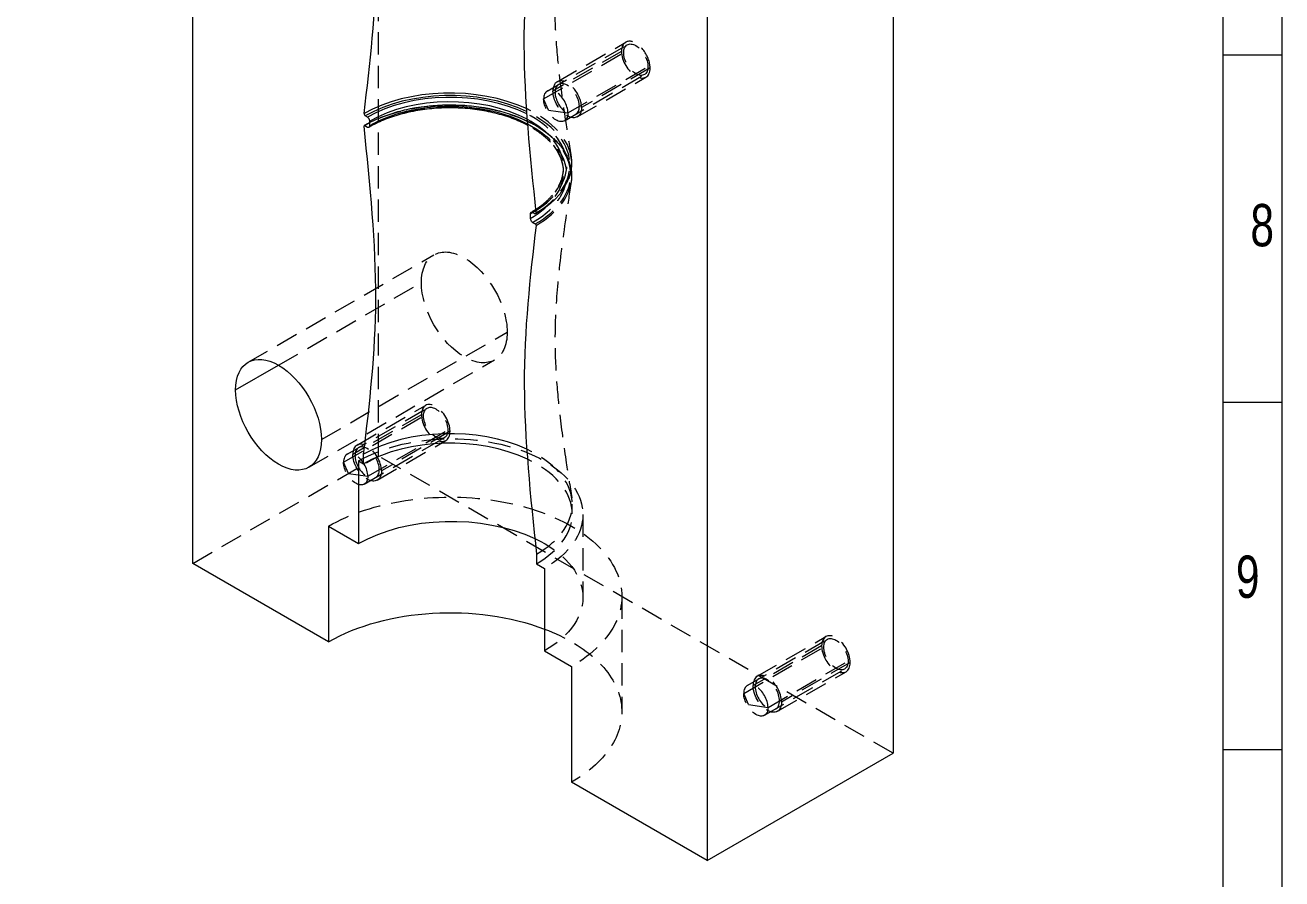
# Model space of a CAD drawing. Header units: millimetres. Extents: x -4200 to 3581, y -7493 to -4075.
# Drawn here: x -242.1 to 8.5, y -7317.8 to -7147.7 of the extents above; entities that cross this region are included whole.
import ezdxf

# ---------------------------------------------------------------- set-up
doc = ezdxf.new("R2010")
doc.units = ezdxf.units.MM
doc.header["$LTSCALE"] = 0.7
doc.linetypes.add('HIDDEN', pattern=[9.524999999999999, 6.35, -3.175])
doc.linetypes.add('SLD-SOLID', pattern=[0])
doc.layers.add('out txt', color=202, linetype='Continuous', lineweight=13)
doc.styles.add('SLDTEXTSTYLE0', font='TXT', dxfattribs={"width": 0.75})

# ---------------------------------------------------------------- blocks, each defined once
blk = doc.blocks.new('out border')
at = {"layer": 'out txt', "linetype": 'SLD-SOLID'}
for p, q in [((688.9217334529149, 505.03459140633), (688.9217334529149, -505.0345914063291)), ((688.9217334529149, -87.98512045406551), (703.8792039301061, -87.98512045406551)), ((688.9217334529149, -87.98512045406551), (703.8792039301061, -87.98512045406551)), ((688.9217334529149, -175.9702409081283), (703.8792039301061, -175.9702409081283)), ((688.9217334529149, -175.9702409081283), (703.8792039301061, -175.9702409081283)), ((688.9217334529149, -263.955361362192), (703.8792039301061, -263.955361362192)), ((688.9217334529149, -263.955361362192), (703.8792039301061, -263.955361362192))]:
    blk.add_line(p, q, dxfattribs=at)
blk.add_lwpolyline([(-29.91670065679136, -519.9920618835204), (-29.91670065679136, 519.9920618835204), (703.8792039301061, 519.9920618835204), (703.8792039301061, -519.9920618835204)], close=True, dxfattribs=at)
at = {"layer": 'out txt', "linetype": 'Continuous', "char_height": 10.72714588575952, "attachment_point": 2, "style": 'SLDTEXTSTYLE0'}
for s, insert in [('8', (698.8961550584108, -125.7524954959072)), ('9', (695.224226263429, -214.8343854667337))]:
    blk.add_mtext(s, dxfattribs=dict(at, insert=insert))

msp = doc.modelspace()

# ---------------------------------------------------------------- linework, layer by layer
at = {"color": 3, "linetype": 'HIDDEN', "lineweight": 0, "extrusion": (1.665334536937735e-16, 0.8164965809277259, 0.577350269189626)}
for p, q in [((-171.6618243126716, -7233.555710859279), (-171.6618243126716, -7016.325836609868)), ((-138.0300370182035, -7160.811478306791), (-122.0677809342485, -7151.595665459847)), ((-123.2049754863829, -7152.917348448511), (-136.8869092726291, -7160.816616603034)), ((-136.0520456004947, -7158.971281169513), (-122.3701118142485, -7151.072013014988)), ((-138.7396711395181, -7162.380013425283), (-122.7774150555631, -7153.164200578337)), ((-134.6036203782035, -7166.74620601517), (-118.6413642942484, -7157.530393168225)), ((-133.8939862568891, -7165.177670896675), (-117.9317301729341, -7155.961858049731)), ((-117.5041697421141, -7156.208710179561), (-131.1861035283596, -7164.107978334086)), ((-132.0209672004946, -7165.953313767604), (-118.3390334142484, -7158.054045613083)), ((-137.7726193072979, -7164.619343261025), (-138.7396711395174, -7162.380013425283)), ((-137.7726193072979, -7164.619343261025), (-133.8939862568891, -7165.177670896675)), ((-134.7644649973938, -7176.96841361437), (-134.764464996447, -7176.046832329499)), ((-197.6612620176136, -7214.854257634511), (-160.6060246798638, -7193.460406382676)), ((-191.6146444176134, -7215.453221338495), (-163.1106156962676, -7198.996412683239)), ((-183.0634358012096, -7230.264349128229), (-146.0081984634598, -7208.870497876394)), ((-185.5680268176136, -7235.800355428792), (-148.5127894798638, -7214.406504176956)), ((-178.6453113494026, -7234.789971508426), (-162.6830552654478, -7225.57415866148)), ((-177.9356772280885, -7233.221436389933), (-161.9734211441332, -7224.005623542987)), ((-163.1106156962676, -7225.327306531651), (-176.7925494825138, -7233.226574686174)), ((-175.9576858103796, -7231.381239252653), (-162.2757520241332, -7223.481971098132)), ((-174.5092605880875, -7239.15616409831), (-158.5470045041332, -7229.940351251368)), ((-173.7996264667738, -7237.587628979819), (-157.8373703828188, -7228.371816132874)), ((-171.9266074103796, -7238.363271850748), (-158.2446736241332, -7230.464003696224)), ((-157.4098099519981, -7228.618668262702), (-171.0917437382445, -7236.517936417226)), ((-208.7170616504218, -7254.949562111115), (-171.6618243126716, -7233.555710859279)), ((-177.6782595171828, -7237.029301344166), (-178.6453113494022, -7234.789971508426)), ((-69.04732091584242, -7292.8002220182), (-171.6618243126716, -7233.555710859279)), ((-177.6782595171828, -7237.029301344166), (-173.7996264667738, -7237.587628979819)), ((-133.0298477887984, -7245.075476917961), (-133.0298477887984, -7243.172273663869)), ((-130.9102015781091, -7245.247295650178), (-130.9102015781091, -7261.704104305434)), ((-123.1456464920352, -7261.532283875788), (-123.1456464920352, -7284.571815993149)), ((-98.12439680833563, -7279.300500624646), (-82.1621407243806, -7270.084687777699)), ((-96.1464053906268, -7277.460303487369), (-82.4644716043806, -7269.561035332844)), ((-98.83403092965, -7280.869035743139), (-82.87177484569497, -7271.653222896194)), ((-83.29933527651565, -7271.406370766364), (-96.98126906276207, -7279.305638920888)), ((-93.9883460470212, -7283.666693214532), (-78.02608996306617, -7274.450880367588)), ((-77.59852953224618, -7274.697732497414), (-91.28046331849237, -7282.597000651939)), ((-94.69798016833579, -7285.235228333025), (-78.73572408438076, -7276.019415486079)), ((-92.11532699062695, -7284.44233608546), (-78.43339320438054, -7276.543067930937)), ((-97.86697909742998, -7283.108365578879), (-98.83403092965, -7280.869035743139)), ((-97.86697909742998, -7283.108365578879), (-93.9883460470212, -7283.666693214532))]:
    msp.add_line(p, q, dxfattribs=at)
at = {"color": 6, "linetype": 'Continuous', "lineweight": 0, "extrusion": (1.665334536937735e-16, 0.8164965809277259, 0.577350269189626)}
for p, q in [((-208.7170616504218, -7254.949562111115), (-208.7170616504213, -7037.719687861703)), ((-69.04732091584242, -7075.570347768788), (-69.04732091584242, -7292.8002220182)), ((-106.102558253592, -7096.964199020623), (-106.102558253592, -7314.194073270033)), ((-174.4133243323531, -7167.678047880737), (-173.8785513924963, -7167.986799179683)), ((-173.8785513899702, -7166.011982142511), (-174.3136516563648, -7165.760776886584)), ((-173.4224869321592, -7167.723490241855), (-173.4224869321629, -7166.801908958044)), ((-141.3971329718333, -7185.291755687934), (-141.397132971837, -7186.213336971742)), ((-140.5059682476294, -7185.279652003294), (-140.9410685140276, -7185.028446747364)), ((-140.9410685114999, -7187.003263787454), (-140.4062955716449, -7187.312015090071)), ((-200.1658530340173, -7220.390263935073), (-191.6146444176134, -7215.453221338495)), ((-175.6398298469849, -7234.550370024258), (-175.6398298469849, -7251.007178679517)), ((-175.6398298469849, -7234.550370024258), (-174.6490465226686, -7235.122399043261)), ((-174.6490465226686, -7235.122399043261), (-174.6490465226686, -7233.219195787162)), ((-181.638237305182, -7247.543996518817), (-181.638237305182, -7270.583528636179)), ((-181.638237305182, -7247.543996518817), (-175.6398298469849, -7251.007178679517)), ((-140.1705733813285, -7253.1253515366), (-140.1705733813285, -7255.028554792662)), ((-181.638237305182, -7270.583528636179), (-208.7170616504218, -7254.949562111115)), ((-140.1705733813285, -7255.028554792662), (-138.5845925092337, -7255.944221276094)), ((-138.5845925092337, -7255.944221276094), (-138.5845925092337, -7272.401029931351)), ((-138.5845925092337, -7272.401029931351), (-133.1813884788912, -7275.520571232756)), ((-133.1813884788905, -7275.520571232756), (-133.1813884788905, -7298.560103350118)), ((-106.102558253592, -7314.194073270033), (-69.04732091584242, -7292.8002220182)), ((-106.102558253592, -7314.194073270033), (-133.1813884788905, -7298.560103350118))]:
    msp.add_line(p, q, dxfattribs=at)
at = {"color": 3, "linetype": 'HIDDEN', "lineweight": 0}
for centre, major_axis, ratio, start_param, end_param in [((-120.3545726142486, -7154.563029314036), (-2.015539200000211, 3.49101629904661), 0.5773502691896257, -2.356194490192529, 0.7853981633972644), ((-120.3545726142486, -7154.563029314036), (2.015539200000211, -3.49101629904661), 0.5773502691896257, -2.356194490192518, 0.7853981633972755), ((-136.3168286982036, -7163.77884216098), (-1.713208320000176, 2.967363854189618), 0.5773502691896258, -2.356194490192504, 0.7853981633972893), ((-134.0365064004945, -7162.462297468559), (-2.015539200000211, 3.49101629904661), 0.5773502691896257, -2.356194490192529, 0.7853981633972644), ((-157.4098099519981, -7177.495031485412), (24.04660064470195, -1.210176995523991e-14), 0.5773502691896257, -0.7853981633974456, 2.356194490192348), ((-157.4098099519981, -7177.686736983527), (24.25388725637966, -1.310954279623565e-14), 0.5773502691896256, -0.7853981633974483, 2.346513815480858), ((-157.4098099519981, -7177.495031483568), (23.29031749924383, -1.080409623503988e-14), 0.5773502691896256, -0.7853981633974465, 2.356194490192347), ((-157.4098099519981, -7175.21444846883), (24.23503842724169, -1.23405206435566e-14), 0.5773502691896256, -0.7853981633974483, 0.891812464438394), ((-157.4098099519981, -7175.520214444939), (23.90564219452638, -1.162786120274236e-14), 0.5773502691896256, -0.7714076194832629, 0.8785256452594865), ((-157.4098099519981, -7175.520214444939), (23.29031749924382, -1.526737653800285e-14), 0.5773502691896256, -0.7469617043256536, 0.8544846785885944), ((-157.4098099519981, -7176.046832321907), (22.64534495524382, -1.055347405602992e-14), 0.5773502691896256, -0.7853981633974483, 0.8247429143723377), ((-157.4098099519981, -7176.968413606603), (22.64534495524383, -9.968810763840546e-15), 0.5773502691896255, -0.7853981633974438, 0.8203283109589248), ((-160.2602128241333, -7226.972987397177), (-2.015539200000211, 3.49101629904661), 0.5773502691896257, -2.356194490192518, 0.7853981633972755), ((-160.2602128241333, -7226.972987397177), (2.015539200000211, -3.49101629904661), 0.5773502691896257, -2.356194490192517, 0.785398163397276), ((-173.9421466103795, -7234.872255551702), (-2.015539200000211, 3.49101629904661), 0.5773502691896257, -2.356194490192494, 0.7853981633972986), ((-176.2224689080883, -7236.188800244123), (-1.713208320000176, 2.967363854189618), 0.5773502691896258, -2.356194490192517, 0.785398163397276), ((-157.4098099519981, -7243.172273663869), (24.37996216320001, -1.568821765301992e-14), 0.5773502691896255, -0.7853981633974465, 0.8923008677273288), ((-157.4098099519981, -7245.075476917961), (24.37996216320001, -1.568821765301992e-14), 0.5773502691896256, -0.7853981633974456, 0.8848550806075361), ((-80.44893240438068, -7273.052051631889), (-2.015539200000211, 3.49101629904661), 0.5773502691896257, -2.356194490192518, 0.7853981633972755), ((-80.44893240438068, -7273.052051631889), (2.015539200000211, -3.49101629904661), 0.5773502691896257, -2.356194490192517, 0.785398163397276), ((-94.13086619062688, -7280.951319786413), (-2.015539200000211, 3.49101629904661), 0.5773502691896257, -2.356194490192517, 0.785398163397276), ((-96.41118848833571, -7282.267864478836), (-1.713208320000176, 2.967363854189618), 0.5773502691896258, -2.35619449019253, 0.7853981633972626)]:
    msp.add_ellipse(centre, major_axis=major_axis, ratio=ratio, start_param=start_param, end_param=end_param, dxfattribs=at)
at = {"color": 3, "linetype": 'HIDDEN', "lineweight": 0, "extrusion": (9.242959228334389e-17, 1.174630061986613e-16, -1)}
for centre, major_axis, start_param, end_param in [((-120.3545726142486, -7154.563029314036), (-1.713208319999999, 2.967363854189721), -0.7853981633974616, 2.356194490192332), ((-120.3545726142486, -7154.563029314036), (1.713208319999999, -2.967363854189721), -0.785398163397435, 2.356194490192358), ((-134.0365064004945, -7162.462297468559), (1.713208319999999, -2.967363854189721), -3.926990816987241, 2.356194490192345), ((-136.3168286982036, -7163.77884216098), (1.713208319999999, -2.967363854189721), -0.7853981633974616, 2.356194490192332), ((-160.2602128241333, -7226.972987397177), (-1.713208319999999, 2.967363854189721), -0.7853981633974483, 2.356194490192345), ((-160.2602128241333, -7226.972987397177), (1.713208319999999, -2.967363854189721), -0.7853981633974483, 2.356194490192345), ((-173.9421466103795, -7234.872255551702), (1.713208319999999, -2.967363854189721), -3.926990816987241, 2.356194490192345), ((-176.2224689080883, -7236.188800244123), (1.713208319999999, -2.967363854189721), -0.7853981633974483, 2.356194490192345), ((-80.44893240438068, -7273.052051631889), (-1.713208319999999, 2.967363854189721), -0.7853981633974483, 2.356194490192345), ((-80.44893240438068, -7273.052051631889), (1.713208319999999, -2.967363854189721), -0.7853981633974483, 2.356194490192345), ((-94.13086619062688, -7280.951319786413), (1.713208319999999, -2.967363854189721), -3.926990816987255, 2.356194490192332), ((-96.41118848833571, -7282.267864478836), (1.713208319999999, -2.967363854189721), -0.785398163397435, 2.356194490192358)]:
    msp.add_ellipse(centre, major_axis=major_axis, ratio=0.5773502691896258, start_param=start_param, end_param=end_param, dxfattribs=at)
at = {"color": 6, "linetype": 'Continuous', "lineweight": 0}
for centre, major_axis, ratio, start_param, end_param in [((-157.4098099519981, -7175.21444846883), (-24.23503842724169, -1.432807313080862e-12), 0.5773502691896256, -2.249780189151544, -0.7853981633975924), ((-157.4098099519981, -7175.520214444939), (-23.90564219452638, -1.416607647653072e-12), 0.5773502691896258, -2.263067008330452, -0.785398163397595), ((-157.4098099519981, -7175.520214444939), (-23.29031749924384, -1.383412824841622e-12), 0.5773502691896257, -2.28710797500135, -0.7853981633976026), ((-157.4098099519981, -7176.046832321907), (-22.64534495524383, -1.338689431652278e-12), 0.5773502691896255, -2.316849739217619, -0.7853981633976104), ((-157.4098099519981, -7176.968413606603), (-22.64534495524383, -1.339186352360352e-12), 0.5773502691896254, -2.321264342631036, -0.7853981633976115), ((-174.3136516563648, -7165.489609669643), (0.1660553291299824, -0.2876162669206622), 0.5773502691896257, -2.484135221310165, -0.7853981633976626), ((-174.4133243325891, -7167.848611996244), (-0.1044487629414885, 0.1809105642023756), 0.5773502691896258, -0.7853981649951969, 0.9096675364523759), ((-157.4098099521227, -7177.686736983455), (-24.25388725620327, 1.13555529195892e-14), 0.5773502691896255, -0.7950788381089708, -0.7853981633974139), ((-157.4098099519674, -7175.520214444955), (23.29031749920052, -1.222051432448855e-14), 0.5773502691896258, -0.7853981633974874, -0.7469617043256187), ((-157.4098099521573, -7175.520214444848), (23.90564219474971, -9.289208034071628e-15), 0.5773502691896256, -0.7853981633973852, -0.7714076194833305), ((-157.4098099519981, -7243.172273663869), (-24.37996216320001, -1.443047656778796e-12), 0.5773502691896258, -2.249291785862609, -0.7853981633975926), ((-157.4098099519981, -7245.075476917961), (-24.3799621632, -1.441293666902228e-12), 0.5773502691896257, -2.256737572982406, -0.7853981633975942)]:
    msp.add_ellipse(centre, major_axis=major_axis, ratio=ratio, start_param=start_param, end_param=end_param, dxfattribs=at)
at = {"color": 3, "linetype": 'HIDDEN', "lineweight": 0, "extrusion": (2.031849154396024e-17, 7.582964277521802e-17, -1)}
for centre, start_param, end_param in [((-134.0365064004945, -7162.462297468559), -0.7853981633974367, 2.356194490192356), ((-173.9421466103795, -7234.872255551702), -0.7853981633974705, 2.356194490192323), ((-94.13086619062688, -7280.951319786413), -0.7853981633974483, 2.356194490192345)]:
    msp.add_ellipse(centre, major_axis=(2.015539199999999, -3.49101629904673), ratio=0.5773502691896257, start_param=start_param, end_param=end_param, dxfattribs=at)
at = {"color": 6, "linetype": 'Continuous', "lineweight": 0, "extrusion": (4.435552512375473e-17, 8.970743058303243e-17, -1)}
msp.add_ellipse((-140.5059682476294, -7185.008484786355), major_axis=(0.1660553291299516, -0.2876162669206486), ratio=0.577350269189626, start_param=-0.9133388943831671, end_param=0.7853981633974025, dxfattribs=at)
at = {"color": 6, "linetype": 'Continuous', "lineweight": 0, "extrusion": (3.087628945015152e-16, 2.423630964689763e-16, -1)}
msp.add_ellipse((-140.4062955714051, -7187.482579205854), major_axis=(0.1044487629414778, -0.1809105642023818), ratio=0.577350269189626, start_param=-2.35619449181352, end_param=-0.6611287903410688, dxfattribs=at)
at = {"color": 3, "linetype": 'HIDDEN', "lineweight": 0, "extrusion": (2.403703357979455e-17, 1.387778780781445e-17, -1)}
for major_axis in [(-6.046617599999997, 10.47304889714019), (6.046617599999997, -10.47304889714019)]:
    msp.add_ellipse((-154.5594070798638, -7203.933455279817), major_axis=major_axis, ratio=0.5773502691896258, start_param=-0.7853981633974483, end_param=2.356194490192345, dxfattribs=at)
at = {"color": 6, "linetype": 'Continuous', "lineweight": 0, "extrusion": (2.403703357979455e-17, 1.387778780781445e-17, -1)}
for major_axis, start_param, end_param in [((-6.046617599999997, 10.47304889714019), -0.7853981633974483, 2.356194490192345), ((6.046617599999997, -10.47304889714019), -0.7853981633974447, 2.356194490192348)]:
    msp.add_ellipse((-191.6146444176134, -7225.327306531651), major_axis=major_axis, ratio=0.5773502691896258, start_param=start_param, end_param=end_param, dxfattribs=at)
at = {"color": 3, "linetype": 'HIDDEN', "lineweight": 0, "extrusion": (4.101169541112275e-18, 1.665334536937728e-16, -1)}
msp.add_ellipse((-157.112211178109, -7245.247295650178), major_axis=(26.2020096, -1.577141663735877e-12), ratio=0.5773502691896258, start_param=-2.356194490192518, end_param=0.7853981633972755, dxfattribs=at)
at = {"color": 3, "linetype": 'HIDDEN', "lineweight": 0, "extrusion": (1.277184881606048e-16, 1.665334536937507e-16, -1)}
msp.add_ellipse((-157.409812892035, -7261.532283875788), major_axis=(34.26416640000001, -2.051833977301569e-12), ratio=0.5773502691896257, start_param=-2.356194490192517, end_param=0.7853981633972764, dxfattribs=at)
at = {"color": 6, "linetype": 'Continuous', "lineweight": 0, "extrusion": (1.227785464598336e-17, -5.551115123126006e-17, -1)}
msp.add_ellipse((-157.112211178109, -7261.704104305434), major_axis=(26.2020096, -1.580350157329914e-12), ratio=0.5773502691896258, start_param=-2.356194490192518, end_param=-0.8838862434386936, dxfattribs=at)
at = {"color": 3, "linetype": 'HIDDEN', "lineweight": 0, "extrusion": (1.507552983183186e-16, -1.110223024625157e-16, -1)}
msp.add_ellipse((-157.112211178109, -7261.704104305434), major_axis=(26.20200960000001, -1.367519674940561e-14), ratio=0.5773502691896257, start_param=-0.8838862434385195, end_param=0.7853981633974487, dxfattribs=at)
at = {"color": 6, "linetype": 'Continuous', "lineweight": 0, "extrusion": (4.569041897049634e-17, 2.220446049250231e-16, -1)}
msp.add_ellipse((-157.409812892035, -7284.571815993149), major_axis=(34.2641664, -2.064992676622285e-12), ratio=0.5773502691896257, start_param=-2.356194490192518, end_param=-0.9891333172871872, dxfattribs=at)
at = {"color": 3, "linetype": 'HIDDEN', "lineweight": 0, "extrusion": (7.248558318101871e-18, 3.330669073875468e-16, -1)}
msp.add_ellipse((-157.409812892035, -7284.571815993149), major_axis=(34.26416640000001, -1.56529564286612e-14), ratio=0.5773502691896255, start_param=-0.9891333172870143, end_param=0.7853981633974478, dxfattribs=at)
at = {"color": 6, "linetype": 'Continuous', "lineweight": 0}
for points, knots in [([(-174.5465699658105, -7165.320535458133), (-173.3568820035171, -7155.328787573887), (-172.1780149551221, -7145.33076154518), (-172.1437022059636, -7134.668680955408), (-172.1080192973657, -7123.580847526627), (-173.3101232409376, -7111.774867300126), (-174.5122271845873, -7099.968887073637)], [0, 0, 0, 0, 0.4902125397221418, 0.4902125397221418, 0.4902125397221418, 1, 1, 1, 1]), ([(-140.3073927194098, -7119.717057459697), (-141.5094966630586, -7130.134967615262), (-142.7116006066303, -7140.552877770933), (-142.6759176980327, -7151.681914273484), (-142.6416049488744, -7162.383615813204), (-141.4627379004748, -7173.742880257396), (-140.2730499381792, -7185.108361472226)], [0, 0, 0, 0, 0.5097874602773529, 0.5097874602773529, 0.5097874602773529, 1, 1, 1, 1]), ([(-141.9478618897779, -7167.639910726604), (-142.092668705041, -7167.56301364013), (-142.2392117579304, -7167.487208502049), (-143.3367555441205, -7166.9342686633), (-144.3611375368082, -7166.49925637962), (-146.5184340053497, -7165.734454564747), (-147.6592053368902, -7165.402153321601), (-150.0150116755158, -7164.85298269961), (-151.2384456141963, -7164.634240811688), (-153.7244963513258, -7164.318063715215), (-154.9959487380988, -7164.219601245711), (-157.5414050784407, -7164.146310769032), (-158.8244251683927, -7164.171287455051), (-161.3560527740358, -7164.343430421479), (-162.613626851029, -7164.491224258431), (-165.058248772104, -7164.903742631142), (-166.2539885159847, -7165.169900771249), (-168.5408543695376, -7165.810160679337), (-169.6401673336184, -7166.186471798413), (-171.6997862279184, -7167.033090209242), (-172.6679273749687, -7167.505977345), (-173.5560651196834, -7168.018743910988)], [23.30918932856587, 23.30918932856587, 23.30918932856587, 23.30918932856587, 24.04676604842042, 24.04676604842042, 28.77137512573021, 28.77137512573021, 33.50515201668153, 33.50515201668153, 38.24215698334472, 38.24215698334472, 42.98287196152536, 42.98287196152536, 47.7260598459917, 47.7260598459917, 52.46985847610674, 52.46985847610674, 57.21228964441439, 57.21228964441439, 61.95164847465044, 61.95164847465044, 66.67079493875305, 66.67079493875305, 66.67079493875305, 66.67079493875305]), ([(-174.6490465222682, -7233.219195785799), (-173.4478993137413, -7223.132142199621), (-172.2467529213768, -7213.045088259933), (-172.2121118503844, -7202.281243838836), (-172.176633300847, -7191.257173953664), (-173.3647444608548, -7179.523194003448), (-174.5598981009048, -7167.785128976071)], [0, 0, 0, 0, 0.4940282153578167, 0.4940282153578167, 0.4940282153578167, 1, 1, 1, 1]), ([(-173.4224869321599, -7166.801908958045), (-173.4224869319041, -7166.667557000043), (-173.4711370567188, -7166.499512202604), (-173.5560651197018, -7166.352412482526), (-173.6409931817029, -7166.205312764146), (-173.7621991810324, -7166.079158122645), (-173.8785513885846, -7166.011982143315)], [3.303752688601244e-08, 3.303752688601244e-08, 3.303752688601244e-08, 3.303752688601244e-08, 0.5000000194103064, 0.5000000194103064, 0.5000000194103064, 1, 1, 1, 1]), ([(-173.8785513924963, -7167.98679917967), (-173.8248036995271, -7168.01783042491), (-173.7667475879409, -7168.040102309311), (-173.7106764769142, -7168.046747071558), (-173.6546053422453, -7168.053391836608), (-173.6005192022187, -7168.044409487497), (-173.556065119712, -7168.018743911007), (-173.5116110372055, -7167.993078334512), (-173.476789018478, -7167.95072952344), (-173.4545079927002, -7167.898848128216), (-173.4322269669231, -7167.84696673299), (-173.4224869322684, -7167.785552753803), (-173.4224869321624, -7167.723490241855)], [1.054120274947527e-07, 1.054120274947527e-07, 1.054120274947527e-07, 1.054120274947527e-07, 0.25, 0.25, 0.25, 0.5, 0.5, 0.5, 0.75, 0.75, 0.75, 1, 1, 1, 1]), ([(-140.9410685154135, -7185.028446746568), (-141.0574207229652, -7184.961270769197), (-141.1786267222942, -7184.947468778018), (-141.2635547842951, -7184.99650201748), (-141.3484828472783, -7185.045535257512), (-141.3971329720928, -7185.157403729635), (-141.397132971837, -7185.291755687931)], [0, 0, 0, 0, 0.4999999805884658, 0.4999999805884658, 0.4999999805884658, 0.9999999669624586, 0.9999999669624586, 0.9999999669624586, 0.9999999669624586]), ([(-140.2597218030919, -7187.588344994862), (-141.4548754431423, -7197.94636547063), (-142.6429866031499, -7208.308432824731), (-142.607508053612, -7219.373469810156), (-142.5728669826203, -7230.177314294599), (-141.3717205902506, -7241.651332620246), (-140.1705733817214, -7253.125351534807)], [0, 0, 0, 0, 0.5059717846416835, 0.5059717846416835, 0.5059717846416835, 1, 1, 1, 1]), ([(-141.3971329718349, -7186.213336971743), (-141.3971329717278, -7186.275399483813), (-141.3873929370741, -7186.34806028626), (-141.3651119112963, -7186.425669593947), (-141.3428308855191, -7186.503278901631), (-141.3080088667916, -7186.585836716476), (-141.2635547842851, -7186.662833445972), (-141.2191007017786, -7186.739830175468), (-141.1650145617518, -7186.811265819587), (-141.108943427083, -7186.869366423928), (-141.0528723160562, -7186.927467003768), (-140.9948162044693, -7186.972232542672), (-140.9410685114999, -7187.003263787443)], [0, 0, 0, 0, 0.25, 0.25, 0.25, 0.5, 0.5, 0.5, 0.75, 0.75, 0.75, 0.9999998945836155, 0.9999998945836155, 0.9999998945836155, 0.9999998945836155])]:
    msp.add_open_spline(points, degree=3, knots=knots, dxfattribs=at)
at = {"color": 3, "linetype": 'HIDDEN', "lineweight": 0}
for points, knots in [([(-133.317877179139, -7111.076412666944), (-133.6497035026764, -7113.236856866042), (-133.9790118741323, -7115.381183421711), (-134.9080887779044, -7121.681119198227), (-135.4657617636371, -7125.80355564373), (-136.2418443159977, -7133.548883558761), (-136.4897855851975, -7137.182468263776), (-136.6102076992615, -7143.702063577973), (-136.534674168835, -7146.611593910694), (-136.1847478761811, -7152.22691811315), (-135.9330998542741, -7154.910524678588), (-135.2603932382174, -7160.752046607488), (-134.8180958506355, -7163.916761693203), (-133.9976377471737, -7169.370751533743), (-133.6383093554721, -7171.646867211558), (-133.2752469776008, -7173.941661814153)], [0, 0, 0, 0, 10.00052166444194, 10.00052166444194, 29.55907333332911, 29.55907333332911, 47.05502050097118, 47.05502050097118, 61.31694098183383, 61.31694098183383, 74.20848936609019, 74.20848936609019, 89.22898609150329, 89.22898609150329, 99.8691700488132, 99.8691700488132, 99.8691700488132, 99.8691700488132]), ([(-174.5177730955329, -7167.667701432043), (-172.6789957596025, -7166.606082842161), (-170.5466283143978, -7165.718912153259), (-165.9106296045538, -7164.37964587492), (-163.4079734065267, -7163.927596727566), (-158.2852529058248, -7163.502790485033), (-155.6661594887071, -7163.529835658564), (-150.5741624523787, -7164.060042591581), (-148.1021558390726, -7164.563108772968), (-143.5530133787161, -7165.996353927735), (-141.476873839671, -7166.926502691019), (-137.9310866467074, -7169.124189480365), (-136.4620043214666, -7170.391582111952), (-134.2902751035763, -7173.136327566849), (-133.5845533101528, -7174.61322541076), (-133.1241096378019, -7177.051320143678), (-133.1076582580483, -7177.992119410179), (-133.2507179127213, -7178.923576892718)], [0, 0, 0, 0, 0.3214610562823054, 0.3214610562823054, 0.6427419452061914, 0.6427419452061914, 0.9638307969434797, 0.9638307969434797, 1.284931731759765, 1.284931731759765, 1.606242249391479, 1.606242249391479, 1.927685404499605, 1.927685404499605, 2.247588680680316, 2.247588680680316, 2.444636598434587, 2.444636598434587, 2.444636598434587, 2.444636598434587]), ([(-134.7644649967515, -7176.968413588424), (-134.7644649984957, -7176.251997035763), (-134.8726187649515, -7175.535453463252), (-135.3040553960502, -7174.120099109258), (-135.6288544916154, -7173.415972566231), (-136.4813171125295, -7172.056782146879), (-137.0095757426584, -7171.395703175567), (-138.251105928771, -7170.13803410073), (-138.9666762444847, -7169.536569653661), (-140.4344009131878, -7168.502348108548), (-141.1658109622717, -7168.05520497702), (-141.9478618897779, -7167.639910726604)], [0, 0, 0, 0, 4.89282938506784, 4.89282938506784, 9.763515005148388, 9.763515005148388, 14.57067359926893, 14.57067359926893, 19.32579561312538, 19.32579561312538, 23.30918932856587, 23.30918932856587, 23.30918932856587, 23.30918932856587]), ([(-133.2752469775501, -7173.941661814517), (-133.1430143652265, -7174.777459471203), (-133.1379741026892, -7175.6215193274), (-133.3825379107386, -7177.294358272577), (-133.6320120108637, -7178.122939770815), (-134.3737082468749, -7179.735867089412), (-134.8657840911164, -7180.52025044429), (-136.0736940181778, -7182.021794225712), (-136.7895083882622, -7182.739023095319), (-138.4214689111034, -7184.086835289867), (-139.3376232677401, -7184.717428853602), (-140.3399129185, -7185.296101053274)], [2.265103948250218, 2.265103948250218, 2.265103948250218, 2.265103948250218, 2.440401689318133, 2.440401689318133, 2.615699430386048, 2.615699430386048, 2.790997171453963, 2.790997171453963, 2.966294912521878, 2.966294912521878, 3.141592653589793, 3.141592653589793, 3.141592653589793, 3.141592653589793]), ([(-140.3437402597006, -7184.432839950486), (-139.8041953483107, -7184.081889450268), (-139.2982828791705, -7183.71472737554), (-138.1083742655189, -7182.748151521989), (-137.4725719404669, -7182.127105150718), (-136.3994478741988, -7180.846502055675), (-135.9585694123903, -7180.182662736996), (-135.2788380427626, -7178.832313840657), (-135.0389898056605, -7178.141194164018), (-134.8104829175113, -7176.982672584903), (-134.7644649954946, -7176.515078785223), (-134.7644649967551, -7176.046832302669)], [1.679877492497163, 1.679877492497163, 1.679877492497163, 1.679877492497163, 4.73472505710241, 4.73472505710241, 9.45502727822472, 9.45502727822472, 14.17942257317566, 14.17942257317566, 18.94213905833522, 18.94213905833522, 22.12819359901956, 22.12819359901956, 22.12819359901956, 22.12819359901956]), ([(-133.2507179127815, -7178.923576893077), (-133.5823871312948, -7181.083066066992), (-133.9111570004679, -7183.22647878915), (-134.8364573604772, -7189.516335184428), (-135.3900619526089, -7193.629879455938), (-136.1565238359963, -7201.351360852149), (-136.3994712484098, -7204.970107495908), (-136.5121695633281, -7211.464718304042), (-136.4336696428313, -7214.366141634765), (-136.079693789341, -7219.978237878253), (-135.8256628488939, -7222.667253044223), (-135.1482842820847, -7228.519073791686), (-134.7038344363777, -7231.688737097714), (-133.8724959013116, -7237.204659230065), (-133.5033251651962, -7239.538260512144), (-133.1309416710515, -7241.891764640662)], [0, 0, 0, 0, 10.00052450441182, 10.00052450441182, 29.5240971550657, 29.5240971550657, 46.95673714119866, 46.95673714119866, 61.17922738780173, 61.17922738780173, 74.09784490363428, 74.09784490363428, 89.14087219612574, 89.14087219612574, 100.0453433427717, 100.0453433427717, 100.0453433427717, 100.0453433427717])]:
    msp.add_open_spline(points, degree=3, knots=knots, dxfattribs=at)
at = {"color": 6, "linetype": 'Continuous', "lineweight": 0}
msp.add_open_spline([(-141.2635547842881, -7184.996502017477), (-140.947308011732, -7184.813916858211), (-140.6404389766308, -7184.625829562513), (-140.3437402597006, -7184.432839950486)], degree=3, dxfattribs=at)

# ---------------------------------------------------------------- block references
at = {"layer": 'out txt', "xscale": 0.7865424000000001, "yscale": 0.7865424000000001, "zscale": 0.7865424000000001}
msp.add_blockref('out border', (-545.1454796475051, -7084.41730145053), dxfattribs=at)

doc.saveas('drawing.dxf')
